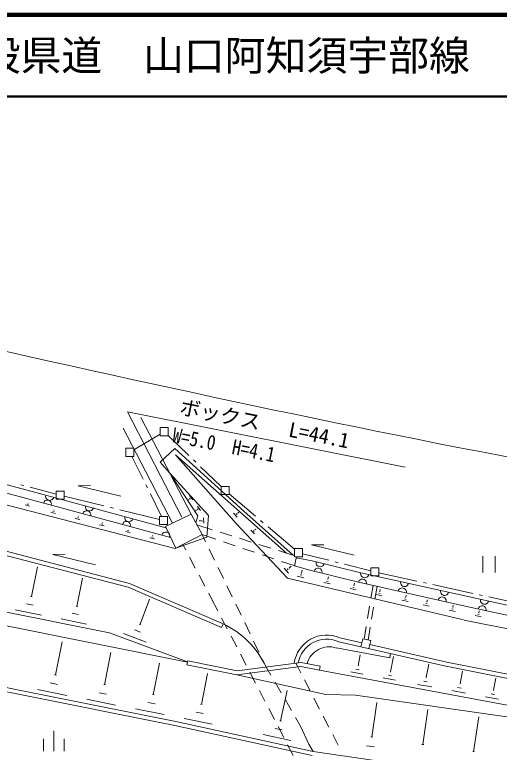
# Model space of a CAD drawing. Units: millimetres, scale not verified. Extents: x 40000 to 680000, y 20000 to 380000.
# Drawn here: x 226034 to 285334, y 289632 to 380000 of the extents above; entities that cross this region are included whole.
import ezdxf
from ezdxf.enums import TextEntityAlignment as Align

# ---------------------------------------------------------------- set-up
doc = ezdxf.new("R2010")
doc.units = ezdxf.units.MM
doc.header["$LTSCALE"] = 1000
for name, color, linetype, lineweight in [('M-BGD', 7, 'Continuous', 13), ('M-BMK-ROW', 30, 'Continuous', 13), ('M-STR-HTXT', 7, 'Continuous', 13), ('M-TTL', 2, 'Continuous', 140), ('M-TTL-LINE', 7, 'Continuous', 50)]:
    doc.layers.add(name, color=color, linetype=linetype, lineweight=lineweight)
doc.layers.add('M-TTL-TXT', color=7, linetype='Continuous')
doc.styles.add('ＭＳ ゴシック', font='')
doc.styles.get('ＭＳ ゴシック').set_extended_font_data('MS Gothic')

msp = doc.modelspace()

# ---------------------------------------------------------------- linework, layer by layer
at = {"layer": 'M-BGD'}
for p, q in [((172736, 333362), (245654, 314599)), ((241459, 330643), (247638, 318805)), ((239306, 329361), (245334, 317713)), ((243812, 325175), (245625, 326867)), ((245625, 326867), (254077, 319185)), ((207889, 325979), (231704, 319577)), ((245715, 326056), (259315, 314037)), ((245715, 326056), (253146, 317673)), ((215139, 325067), (228599, 321440)), ((244994, 323873), (243812, 325175)), ((248459, 318594), (245004, 323842)), ((245004, 323842), (249761, 318644)), ((233807, 322281), (235309, 322321)), ((233807, 322281), (239015, 321019)), ((228599, 321440), (231904, 320579)), ((247818, 320557), (247417, 321078)), ((227307, 319938), (227858, 319798)), ((227558, 320048), (227698, 320018)), ((227658, 320208), (227688, 320198)), ((231904, 320579), (244543, 317132)), ((247307, 320577), (247187, 320497)), ((247317, 320567), (247297, 320597)), ((247508, 320627), (247417, 320768)), ((230452, 319056), (231023, 318906)), ((230712, 319167), (230852, 319137)), ((230802, 319327), (230842, 319317)), ((230822, 319317), (230822, 319337)), ((231704, 319577), (245114, 315951)), ((248269, 319295), (248158, 319205)), ((248279, 319275), (248259, 319305)), ((248479, 319345), (248379, 319476)), ((248779, 319265), (248389, 319786)), ((253336, 318944), (253446, 319035)), ((254077, 319185), (260096, 313786)), ((233446, 318285), (233997, 318135)), ((233697, 318395), (233837, 318355)), ((233787, 318545), (233827, 318545)), ((233807, 318545), (233807, 318555)), ((247638, 318805), (244473, 317293)), ((248959, 316301), (247638, 318805)), ((248198, 317743), (248459, 318594)), ((249170, 317693), (249130, 318344)), ((249761, 318644), (249530, 315970)), ((252825, 318924), (253266, 318434)), ((253136, 318874), (253246, 318754)), ((253326, 318955), (253356, 318924)), ((239905, 309842), (211083, 317345)), ((240076, 310323), (211203, 317826)), ((236421, 317504), (236982, 317363)), ((236671, 317624), (236811, 317584)), ((236771, 317774), (236801, 317764)), ((244473, 317293), (245744, 314639)), ((250203, 316896), (248339, 317483)), ((248759, 317993), (248619, 317983)), ((248759, 317973), (248759, 318013)), ((248960, 317923), (248950, 318084)), ((253146, 317673), (259435, 310952)), ((239585, 316692), (240146, 316552)), ((239836, 316812), (239976, 316772)), ((239936, 316963), (239966, 316953)), ((245744, 314639), (248959, 316301)), ((248959, 316301), (249387, 315416)), ((250626, 315738), (248959, 316301)), ((252588, 316145), (251157, 316595)), ((254928, 316861), (255369, 316380)), ((255239, 316811), (255349, 316691)), ((255429, 316901), (255459, 316871)), ((255439, 316881), (255549, 316981)), ((242570, 315921), (243121, 315781)), ((242820, 316031), (242960, 316001)), ((242910, 316191), (242950, 316181)), ((242930, 316181), (242930, 316191)), ((249530, 315970), (245744, 314639)), ((252995, 314938), (251574, 315418)), ((254973, 315394), (253542, 315845)), ((246606, 315089), (246963, 314415)), ((249823, 314515), (250476, 313165)), ((255363, 314137), (253942, 314618)), ((257357, 314644), (255927, 315094)), ((262359, 315028), (263862, 315058)), ((262359, 315028), (267567, 313766)), ((230712, 313869), (232214, 313899)), ((230712, 313869), (235930, 312606)), ((257732, 313337), (256311, 313817)), ((260176, 313756), (258311, 314343)), ((283321, 313644), (283321, 311641)), ((284823, 313644), (284823, 311641)), ((194367, 312910), (237621, 304274)), ((247432, 313531), (248134, 312206)), ((260346, 312454), (258679, 313017)), ((260466, 313426), (260256, 312484)), ((260466, 313456), (262429, 313105)), ((262429, 313105), (268378, 311632)), ((228077, 308711), (228809, 312367)), ((250911, 312265), (251564, 310914)), ((259004, 312174), (259535, 311583)), ((259385, 312114), (259515, 311964)), ((259605, 312214), (259645, 312174)), ((259625, 312194), (259875, 312424)), ((260256, 312484), (262139, 311943)), ((261127, 311593), (261207, 311933)), ((262139, 311943), (268088, 310461)), ((247186, 300678), (194037, 311288)), ((233636, 307509), (234327, 310954)), ((248602, 311322), (249305, 309997)), ((259435, 310952), (280967, 305873)), ((260606, 311192), (261428, 311012)), ((260967, 311373), (261177, 311322)), ((261107, 311593), (261157, 311583)), ((264352, 310831), (264422, 311132)), ((268378, 311632), (288758, 307104)), ((240076, 310323), (251532, 305384)), ((251999, 310014), (252652, 308664)), ((263861, 310451), (264642, 310271)), ((264202, 310611), (264402, 310571)), ((264332, 310831), (264382, 310821)), ((267527, 310080), (267577, 310070)), ((267547, 310070), (267607, 310330)), ((268088, 310461), (281177, 307535)), ((269900, 310060), (269636, 308500)), ((239905, 309842), (251332, 304924)), ((249773, 309113), (250131, 308439)), ((267076, 309710), (267817, 309539)), ((267407, 309870), (267597, 309830)), ((270381, 309960), (270119, 308396)), ((270581, 309138), (270762, 309098)), ((270691, 309339), (270742, 309329)), ((270722, 309329), (270772, 309569)), ((227977, 308731), (228178, 308691)), ((241367, 305315), (242509, 308400)), ((250131, 308439), (250895, 306969)), ((270261, 308978), (270982, 308818)), ((273425, 308257), (274167, 308087)), ((273756, 308417), (273936, 308367)), ((273876, 308617), (273916, 308607)), ((273896, 308617), (273956, 308878)), ((276480, 308066), (276540, 308317)), ((227487, 307820), (228288, 307659)), ((233536, 307529), (233736, 307489)), ((253087, 307763), (253740, 306413)), ((269469, 307514), (269219, 306036)), ((269954, 307409), (269706, 305930)), ((276019, 307696), (276760, 307546)), ((276340, 307866), (276530, 307826)), ((276460, 308066), (276510, 308066)), ((279645, 307405), (279695, 307395)), ((279665, 307405), (279715, 307635)), ((281177, 307535), (291953, 305171)), ((226074, 307089), (229309, 306448)), ((233065, 306658), (233836, 306507)), ((279214, 307035), (279945, 306884)), ((279535, 307205), (279715, 307165)), ((282399, 306383), (283110, 306233)), ((282709, 306544), (282890, 306504)), ((282819, 306744), (282860, 306734)), ((282839, 306734), (282880, 306944)), ((231723, 305967), (234807, 305346)), ((251356, 306082), (252049, 304751)), ((254175, 305513), (254828, 304162)), ((281057, 305823), (347005, 292658)), ((240706, 304614), (241407, 304354)), ((241277, 305345), (241457, 305285)), ((251532, 305384), (251332, 304924)), ((269052, 305050), (268788, 303490)), ((269541, 304944), (269279, 303380)), ((192544, 304037), (226584, 297234)), ((237621, 304274), (247165, 300728)), ((239354, 304163), (242138, 303122)), ((252510, 303864), (253202, 302534)), ((268518, 303039), (265824, 303651)), ((192934, 303446), (226484, 296743)), ((231021, 299116), (231823, 303142)), ((255264, 303262), (255917, 301911)), ((265714, 303170), (265623, 303200)), ((278813, 300184), (265714, 303170)), ((268408, 302549), (268628, 303530)), ((268628, 303530), (269609, 303310)), ((269609, 303310), (269379, 302328)), ((278923, 300665), (269499, 302819)), ((237030, 297894), (237812, 301840)), ((265403, 302409), (271943, 301186)), ((253664, 301646), (254356, 300316)), ((256352, 301011), (256780, 300126)), ((268077, 300235), (268317, 301557)), ((271943, 301186), (272033, 301727)), ((272043, 299504), (272383, 301347)), ((242979, 296682), (243750, 300558)), ((247216, 300828), (247115, 300337)), ((247115, 300337), (253224, 299115)), ((247216, 300828), (253245, 299626)), ((261066, 300126), (253224, 299115)), ((261086, 300626), (253245, 299626)), ((256780, 300126), (257393, 299073)), ((260445, 300546), (260606, 300246)), ((260606, 300246), (261054, 299375)), ((260686, 300076), (260606, 300246)), ((263330, 299675), (261066, 300126)), ((263420, 300166), (261086, 300626)), ((263420, 300166), (263330, 299675)), ((268027, 300245), (268117, 300225)), ((276399, 298823), (276700, 300435)), ((304421, 295065), (278823, 300174)), ((304521, 295555), (278923, 300665)), ((230911, 299137), (231141, 299096)), ((248878, 295490), (249629, 299285)), ((254817, 299428), (255509, 298098)), ((290260, 294675), (263330, 299675)), ((267155, 299474), (268658, 299194)), ((267796, 299815), (268177, 299745)), ((271993, 299504), (272083, 299494)), ((280545, 298031), (280826, 299553)), ((253224, 299115), (264101, 296720)), ((261512, 298486), (262200, 297152)), ((271121, 298733), (272624, 298462)), ((271772, 299083), (272143, 299013)), ((276089, 298352), (276519, 298272)), ((276349, 298833), (276459, 298812)), ((284631, 297239), (284902, 298692)), ((228798, 297314), (232403, 296603)), ((230360, 298125), (231261, 297945)), ((236920, 297914), (237140, 297874)), ((257896, 298209), (258651, 296912)), ((275348, 297951), (277070, 297631)), ((280245, 297560), (280666, 297490)), ((280495, 298041), (280595, 298021)), ((245633, 292926), (226484, 296743)), ((245733, 293417), (226584, 297234)), ((236379, 296923), (237270, 296742)), ((242879, 296702), (243089, 296662)), ((255971, 297211), (256663, 295880)), ((258562, 293476), (259374, 297211)), ((267756, 296630), (264101, 296720)), ((303169, 291539), (267756, 296630)), ((279524, 297180), (281196, 296869)), ((283650, 296418), (285262, 296118)), ((284341, 296789), (284752, 296709)), ((284581, 297250), (284682, 297229)), ((234837, 296122), (238382, 295420)), ((242338, 295720), (243209, 295550)), ((248778, 295510), (248988, 295470)), ((259154, 296048), (259909, 294752)), ((262658, 296263), (263345, 294930)), ((269729, 291482), (270340, 295748)), ((240826, 294939), (244311, 294248)), ((257124, 294993), (257817, 293662)), ((275968, 290590), (276579, 294857)), ((246754, 293767), (250189, 293086)), ((248247, 294538), (249108, 294368)), ((260412, 293888), (261026, 292835)), ((263803, 294041), (264490, 292708)), ((282197, 289688), (282818, 293955)), ((245623, 292926), (262448, 289219)), ((245733, 293417), (262558, 289710)), ((258462, 293496), (258672, 293446)), ((261026, 292835), (262047, 290641)), ((230813, 289754), (230813, 292258)), ((257921, 292555), (258772, 292374)), ((258278, 292775), (258970, 291444)), ((229561, 289754), (229562, 291256)), ((232065, 289754), (232065, 291256)), ((256449, 291814), (259814, 291092)), ((264948, 291819), (265635, 290485)), ((269618, 291502), (269849, 291462)), ((259432, 290557), (260124, 289226)), ((262047, 290641), (262542, 289732)), ((269098, 290420), (270039, 290290)), ((275848, 290600), (276088, 290570)), ((312462, 282535), (262558, 289710)), ((282087, 289708), (282317, 289668))]:
    msp.add_line(p, q, dxfattribs=at)
for centre, radius, start, end in [((230312, 320989), 501, 165.27032, 345.73158), ((230021, 320028), 501, 344.95564, 164.95564), ((234848, 318726), 501, 344.86524, 164.86524), ((235169, 319697), 501, 164.75476, 344.75476), ((239996, 318375), 501, 164.75476, 344.75476), ((239686, 317413), 501, 344.86524, 164.86524), ((244523, 316111), 501, 344.86524, 164.86524), ((263411, 312865), 501, 166.06751, 346.06751), ((263150, 311693), 501, 346.06752, 166.06752), ((268869, 311522), 501, 167.47842, 347.47842), ((268578, 310350), 501, 347.368, 167.368), ((273756, 310440), 501, 167.47842, 347.47842), ((273466, 309258), 501, 347.368, 167.368), ((278643, 309348), 501, 167.47842, 347.47842), ((278353, 308166), 501, 347.368, 167.368), ((283531, 308266), 501, 167.47842, 347.47842), ((283240, 307074), 501, 347.63181, 167.63181), ((246885, 295480), 10926, 25.13307, 64.86202), ((264211, 299975), 4016, 66.29886, 172.18159), ((264211, 299975), 3525, 66.29886, 170.02152), ((264511, 299755), 2794, 71.40352, 164.856)]:
    msp.add_arc(centre, radius, start, end, dxfattribs=at)
at = {"layer": 'M-BMK-ROW'}
for p, q in [((243823, 328409), (243823, 329411)), ((243823, 329411), (244824, 329411)), ((244824, 329411), (244824, 328409)), ((240628, 326677), (243823, 328610)), ((244824, 328409), (243823, 328409)), ((244824, 328429), (247335, 326004)), ((239626, 325876), (239626, 326877)), ((239626, 326877), (240628, 326877)), ((240628, 326877), (240628, 325876)), ((240628, 325876), (239626, 325876)), ((241741, 323097), (240367, 325876)), ((247910, 325448), (248198, 325170)), ((248773, 324615), (251283, 322190)), ((226768, 322404), (227155, 322302)), ((227929, 322099), (231083, 321270)), ((242273, 322021), (242096, 322380)), ((251283, 321208), (251283, 322210)), ((251283, 322210), (252285, 322209)), ((252285, 322209), (252285, 321208)), ((231083, 320639), (231083, 321640)), ((231083, 321640), (232084, 321640)), ((232084, 321640), (232084, 320639)), ((232084, 321019), (236942, 319821)), ((244002, 318525), (242628, 321304)), ((252285, 321208), (251283, 321208)), ((252285, 321278), (255508, 318540)), ((232084, 320639), (231083, 320639)), ((237719, 319630), (238107, 319534)), ((238884, 319342), (243742, 318144)), ((243742, 317523), (243742, 318525)), ((243742, 318525), (244743, 318525)), ((244743, 318525), (244743, 317523)), ((244743, 317523), (243742, 317523)), ((256118, 318022), (256423, 317763)), ((257033, 317245), (260256, 314507)), ((260256, 313586), (260256, 314587)), ((260256, 314587), (261258, 314587)), ((261258, 314587), (261258, 313586)), ((261258, 313586), (260256, 313586)), ((261258, 313956), (264464, 313153)), ((265240, 312958), (265628, 312861)), ((266404, 312666), (269610, 311863)), ((269610, 311232), (269610, 312233)), ((269610, 312233), (270612, 312233)), ((270612, 312233), (270611, 311232)), ((270611, 311232), (269610, 311232)), ((270612, 311622), (275265, 310599)), ((276046, 310428), (276437, 310342)), ((277218, 310170), (282102, 309097)), ((282883, 308925), (283274, 308839)), ((284055, 308668), (288708, 307645))]:
    msp.add_line(p, q, dxfattribs=at)
at = {"layer": 'M-STR-HTXT'}
for p, q in [((246496, 318434), (239817, 331344)), ((239817, 331344), (273827, 324561))]:
    msp.add_line(p, q, dxfattribs=at)
msp.add_open_spline([(200509, 344277), (253620, 332199), (306730, 320121), (360627, 314708), (371366, 313629), (382137, 312815), (392989, 312394), (425006, 311150), (457730, 313323), (488169, 322572), (507046, 328307), (525045, 336764), (543043, 345221)], degree=3, knots=[0, 0, 0, 0, 1, 1, 1, 2, 2, 2, 3, 3, 3, 4, 4, 4, 4], dxfattribs=at)
at = {"layer": 'M-TTL'}
msp.add_line((680000, 380000), (40000, 380000), dxfattribs=at)
at = {"layer": 'M-TTL-LINE'}
msp.add_line((40000, 370000), (680000, 370000), dxfattribs=at)

# ---------------------------------------------------------------- texts
at = {"layer": 'M-STR-HTXT', "style": 'ＭＳ ゴシック'}
for s, rotation, p in [('ボックス', 348.73, (246008, 330554)), ('L=44.1', 348.731, (259329, 327783))]:
    msp.add_text(s, height=1833, rotation=rotation, dxfattribs=at).set_placement(p, align=Align.BOTTOM_LEFT)
at = {"layer": 'M-STR-HTXT', "style": 'ＭＳ ゴシック', "width": 0.85}
msp.add_text('W=5.0\u3000H=4.1', height=1833, rotation=348.731, dxfattribs=at).set_placement((245122, 327105), align=Align.BOTTOM_LEFT)
at = {"layer": 'M-TTL-TXT', "style": 'ＭＳ ゴシック'}
msp.add_text('一般県道\u3000山口阿知須宇部線', height=3666, dxfattribs=at).set_placement((216734, 375000), align=Align.MIDDLE_LEFT)

doc.saveas('drawing.dxf')
